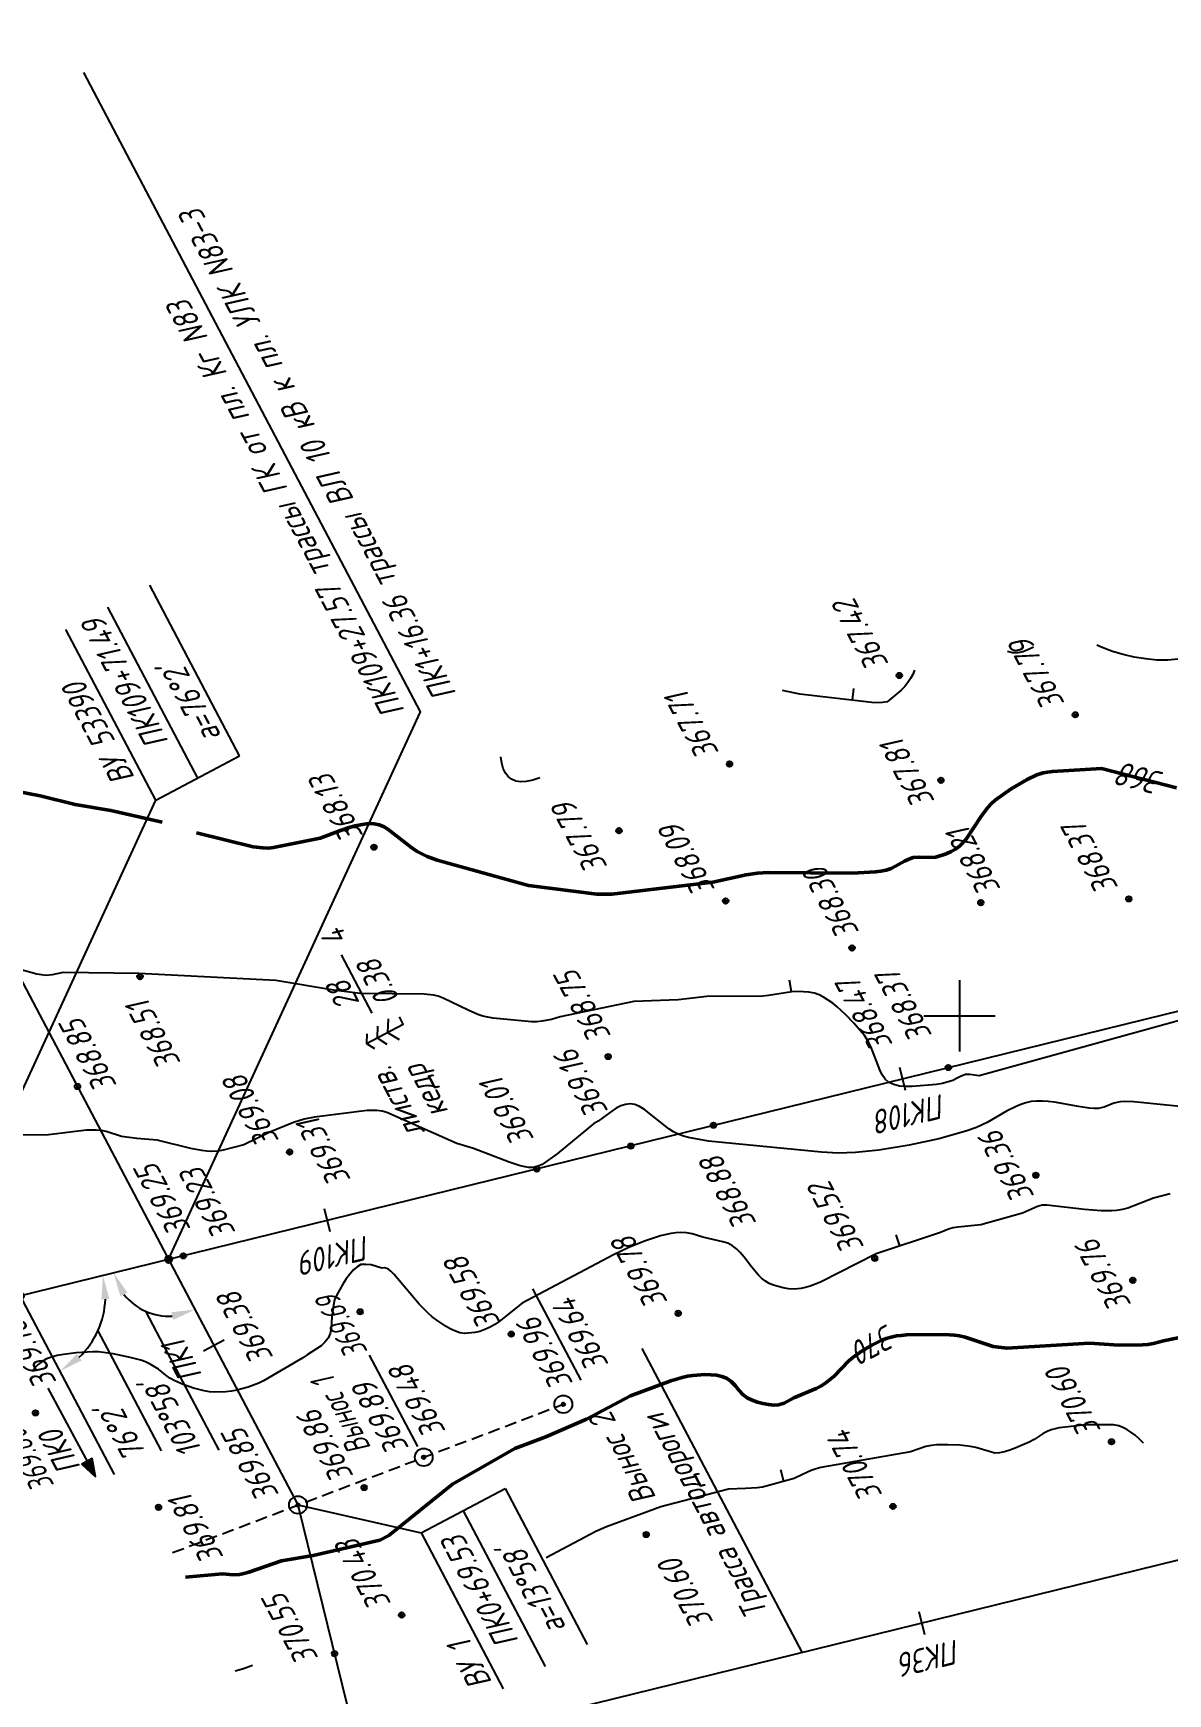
# Model space of a CAD drawing. Extents: x 1519150 to 1520806, y 2185741 to 2187019.
# Drawn here: x 1519843.7 to 1520035.2, y 2185885.6 to 2186165.9 of the extents above; entities that cross this region are included whole.
import ezdxf
from ezdxf.enums import TextEntityAlignment as Align

# ---------------------------------------------------------------- set-up
doc = ezdxf.new("R2010")
doc.units = 0
doc.linetypes.add('ИИHidden', pattern=[3, 2, -1])
for name, color, linetype, lineweight in [('ИИ_ГЕОПУНКТ_025', 7, 'Continuous', 25), ('ИИ_ГЕОСЕТКА_025', 3, 'Continuous', 25), ('ИИ_ОТМЕТКА_025', 7, 'Continuous', 25), ('ИИ_ПИКЕТАЖ_025', 7, 'Continuous', 25), ('ИИ_РАЗМЕР_025', 7, 'Continuous', 25), ('ИИ_РЕЛЬЕФ_025', 34, 'Continuous', 25), ('ИИ_РЕЛЬЕФ_050', 34, 'Continuous', 50), ('ИИ_ТЕКСТ_025', 7, 'Continuous', 25), ('ИИ_ТРАССА_АД_025', 1, 'Continuous', 25), ('ИИ_ТРАССА_ЛЭП_025', 7, 'Continuous', 25), ('ИИ_ТРАССА_ТРУБ_025', 7, 'Continuous', 25), ('ИИ_УГОДЬЯ_025', 7, 'Continuous', 25)]:
    doc.layers.add(name, color=color, linetype=linetype, lineweight=lineweight)
doc.styles.add('VNIPISIMPLEXCUR', font='simplex.shx', dxfattribs={"width": 0.8, "oblique": 15})
doc.dimstyles.new('ИИ-2000-м-dm$2', dxfattribs={"dimscale": 2, "dimtxt": 2.5, "dimasz": 2.5, "dimexe": 1.25, "dimexo": 0, "dimgap": 1, "dimtad": 2, "dimtoh": 1, "dimzin": 1, "dimdsep": 46, "dimtxsty": 'VNIPISIMPLEXCUR', "dimcen": 2.5, "dimaunit": 1, "dimazin": 0, "dimtfac": 1, "dimtmove": 1, "dimatfit": 2, "dimfxl": 1, "dimarcsym": 0})

# ---------------------------------------------------------------- blocks, each defined once
blk = doc.blocks.new('*U20')
at = {"color": 0, "linetype": 'ByBlock', "lineweight": -2}
for points in [[(0, 0), (29.51, -38.42)], [(29.51, -38.42), (29.51, -46.42)], [(29.51, -38.42), (45.8, -38.42)], [(29.51, -42.42), (45.8, -42.42)], [(29.51, -46.42), (45.8, -46.42)]]:
    blk.add_lwpolyline(points, dxfattribs=at)
blk = doc.blocks.new('ИИ053296')
at = {"color": 0, "linetype": 'Continuous', "lineweight": 25}
blk.add_lwpolyline([(0, 0), (1, 0)], dxfattribs=at)
blk = doc.blocks.new('ИИ05012')
at = {"color": 0, "linetype": 'Continuous', "lineweight": 25, "flags": 128}
for points in [[(0, 3), (0, -3)], [(-3, 0), (3, 0)]]:
    blk.add_lwpolyline(points, dxfattribs=at)
blk = doc.blocks.new('PICKET')
at = {"color": 0, "linetype": 'Continuous', "lineweight": 25}
for p, q in [((-0.23, 0), (0.23, 0)), ((0, 0.23), (0, -0.23))]:
    blk.add_line(p, q, dxfattribs=at)
blk.add_circle((0, 0), 0.23, dxfattribs=at)
at = {"color": 0, "linetype": 'Continuous', "style": 'VNIPISIMPLEXCUR', "oblique": 15, "width": 0.8}
blk.add_attdef('OTMETKA', (1.25, 0.3), '', height=2, dxfattribs=at)
at = {"color": 8, "linetype": 'Continuous', "style": 'VNIPISIMPLEXCUR', "oblique": 15, "width": 0.8, "flags": 1}
blk.add_attdef('NOMER', (1.25, -2.7), '', height=2, dxfattribs=at)
blk = doc.blocks.new('ИИ050052Р')
at = {"linetype": 'Continuous', "lineweight": 25}
h = blk.add_hatch(color=0, dxfattribs=at)
edge = h.paths.add_edge_path()
edge.add_arc((0, 0), 0.15, 0, 360)
at = {"color": 0, "linetype": 'Continuous', "lineweight": 25}
for radius in [0.75, 0.15]:
    blk.add_circle((0, 0), radius, dxfattribs=at)
at = {"color": 0, "linetype": 'Continuous', "style": 'VNIPISIMPLEXCUR', "oblique": 15, "width": 0.8}
for tag, p in [('CENTRE', (1.45, 0.7)), ('HEIGHT', (1.45, -2.7))]:
    blk.add_attdef(tag, p, '', height=2, dxfattribs=at)
for tag, p in [('NUMBER', (-2, -1)), ('STATIONING', (-2, -4.4)), ('ALPHA', (-2, -7.8))]:
    blk.add_attdef(tag, text='', height=2, dxfattribs=at).set_placement(p, align=Align.RIGHT)
at = {"color": 253, "linetype": 'Continuous', "style": 'VNIPISIMPLEXCUR', "oblique": 15, "width": 0.8, "flags": 1}
blk.add_attdef('NOTE', text='', height=1.6, dxfattribs=at).set_placement((-2, -10.8), align=Align.RIGHT)
blk = doc.blocks.new('ИИ15001')
at = {"color": 0, "linetype": 'Continuous', "lineweight": 25}
blk.add_lwpolyline([(0, 1), (0, -1)], dxfattribs=at)
at = {"color": 0, "linetype": 'Continuous', "lineweight": 25, "style": 'VNIPISIMPLEXCUR', "oblique": 15, "width": 0.8}
blk.add_attdef('STATIONING', text='', height=2, dxfattribs=at).set_placement((0, 2), align=Align.CENTER)
at = {"color": 7, "linetype": 'Continuous', "lineweight": 25, "style": 'VNIPISIMPLEXCUR', "oblique": 15, "width": 0.8}
blk.add_attdef('HEIGHT', text='', height=2, dxfattribs=at).set_placement((0, -2), align=Align.TOP_CENTER)
blk = doc.blocks.new('ИИ053672А')
at = {"color": 0, "linetype": 'Continuous'}
for points in [[(0.7, 3.1), (0, 3.5), (-0.7, 3.1)], [(0, 3.5), (0, 0), (0.7, 0)], [(1, 0.92), (0, 1.5), (-1, 0.92)], [(0.85, 2.01), (0, 2.5), (-0.85, 2.01)]]:
    blk.add_lwpolyline(points, dxfattribs=at)
at = {"color": 0, "linetype": 'Continuous', "style": 'VNIPISIMPLEXCUR', "oblique": 15, "width": 0.8}
blk.add_attdef('RACE1', text='', height=2, dxfattribs=at).set_placement((-2, 2.25), align=Align.RIGHT)
blk.add_attdef('HEIGHT', (2, 2.25), '', height=2, dxfattribs=at)
blk.add_attdef('DISTANCE', text='', height=2, dxfattribs=at).set_placement((8.5, 1.75), align=Align.MIDDLE_LEFT)
blk.add_attdef('RACE2', text='', height=2, dxfattribs=at).set_placement((-2, 1.25), align=Align.TOP_RIGHT)
blk.add_attdef('THICKNESS', text='', height=2, dxfattribs=at).set_placement((2, 1.25), align=Align.TOP_LEFT)
blk = doc.blocks.new('ИИ150022')
at = {"linetype": 'Continuous', "lineweight": 25}
h = blk.add_hatch(color=0, dxfattribs=at)
edge = h.paths.add_edge_path()
edge.add_arc((0, 0), 0.3, 0, 360)
at = {"color": 0, "linetype": 'Continuous', "lineweight": 25}
blk.add_circle((0, 0), 0.3, dxfattribs=at)
at = {"color": 0, "linetype": 'Continuous', "style": 'VNIPISIMPLEXCUR', "oblique": 15, "width": 0.8}
for tag, p in [('STATIONING1', (1, 4.7)), ('STATIONING2', (1, 1.3))]:
    blk.add_attdef(tag, p, '', height=2, dxfattribs=at)
at = {"color": 7, "linetype": 'Continuous', "style": 'VNIPISIMPLEXCUR', "oblique": 15, "width": 0.8}
blk.add_attdef('HEIGHT', text='', height=2, dxfattribs=at).set_placement((0, -1.3), align=Align.TOP_CENTER)
blk = doc.blocks.new('*D67')
at = {"layer": 'Defpoints', "color": 0, "transparency": 16777216}
for p in [(1519335.64, 2186966.7), (1520064.45, 2186007.56), (1519860.19, 2185951.72), (1519823.89, 2185948.39), (1519888.37, 2185917.44)]:
    blk.add_point(p, dxfattribs=at)
at = {"layer": 'ИИ_РАЗМЕР_025', "color": 0, "lineweight": -2, "transparency": 16777216}
for p, q in [((1519862.62, 2185950.15), (1519866.31, 2185943.15)), ((1519866.31, 2185943.15), (1519874.98, 2185926.68))]:
    blk.add_line(p, q, dxfattribs=at)
blk.add_arc((1519866.54, 2185958.88), 9.57, 217.9509, 273.647, dxfattribs=at)
at = {"layer": 'ИИ_РАЗМЕР_025', "color": 0, "transparency": 16777216}
for points in [[(1519858.39, 2185952.7), (1519859.59, 2185953.29), (1519857.25, 2185956.59)], [(1519866.97, 2185949.97), (1519867.33, 2185948.69), (1519871, 2185950.42)]]:
    blk.add_solid(points, dxfattribs=at)
at = {"layer": 'ИИ_РАЗМЕР_025', "color": 0, "transparency": 16777216, "insert": (1519867.23, 2185931.99), "char_height": 4, "attachment_point": 5, "rotation": 117.7798, "style": 'VNIPISIMPLEXCUR'}
blk.add_mtext("103°58'", dxfattribs=at)
blk = doc.blocks.new('*D68')
at = {"layer": 'Defpoints', "color": 0, "transparency": 16777216}
for p in [(1519313.52, 2186955.05), (1520064.45, 2186007.56), (1519823.89, 2185948.39), (1519855.58, 2185949.86), (1519857.4, 2185922.59)]:
    blk.add_point(p, dxfattribs=at)
at = {"layer": 'ИИ_РАЗМЕР_025', "color": 0, "lineweight": -2, "transparency": 16777216}
for p, q in [((1519854.61, 2185946.85), (1519859.09, 2185938.33)), ((1519859.09, 2185938.33), (1519865.28, 2185926.58))]:
    blk.add_line(p, q, dxfattribs=at)
blk.add_arc((1519841.52, 2185952.73), 14.35, 313.808, 357.7899, dxfattribs=at)
at = {"layer": 'ИИ_РАЗМЕР_025', "color": 0, "transparency": 16777216}
for points in [[(1519855.19, 2185952.11), (1519856.52, 2185952.24), (1519855.45, 2185956.15)], [(1519851.84, 2185941.83), (1519851.06, 2185942.92), (1519848.21, 2185940.04)]]:
    blk.add_solid(points, dxfattribs=at)
at = {"layer": 'ИИ_РАЗМЕР_025', "color": 0, "transparency": 16777216, "insert": (1519858.77, 2185929.53), "char_height": 4, "attachment_point": 5, "rotation": 117.7798, "style": 'VNIPISIMPLEXCUR'}
blk.add_mtext("76°2'", dxfattribs=at)
blk = doc.blocks.new('*U60')
at = {"color": 0, "linetype": 'ByBlock', "lineweight": -2}
for points in [[(0, 0), (-6.92, -8.1)], [(-6.92, -8.1), (-21.8, -8.1)], [(-6.92, -8.1), (-6.92, -16.1)], [(-6.92, -12.1), (-21.8, -12.1)], [(-6.92, -16.1), (-21.8, -16.1)]]:
    blk.add_lwpolyline(points, dxfattribs=at)
blk = doc.blocks.new('ИИ15008')
at = {"linetype": 'Continuous', "lineweight": 25}
blk.add_hatch(color=0, dxfattribs=at).paths.add_polyline_path([(0, 0), (1.5, -0.5), (1.5, 0.5)])
at = {"color": 0, "linetype": 'Continuous', "lineweight": 25}
blk.add_lwpolyline([(0, 0), (1.5, -0.5), (1.5, 0.5)], close=True, dxfattribs=at)
blk.add_lwpolyline([(8.5, 0), (0, 0)], dxfattribs=at)

msp = doc.modelspace()

# ---------------------------------------------------------------- linework, layer by layer
at = {"layer": 'ИИ_ГЕОПУНКТ_025'}
for points in [[(1519936.15, 2185938.523), (1519928.026, 2185953.946)], [(1519908.576, 2185927.328), (1519900.452, 2185942.751)]]:
    msp.add_lwpolyline(points, dxfattribs=at)
at = {"layer": 'ИИ_ПИКЕТАЖ_025', "color": 7, "elevation": 369.25}
msp.add_lwpolyline([(1519866.538, 2185958.88), (1519909.044, 2186051.313), (1519852.197, 2186159.224)], dxfattribs=at)
at = {"layer": 'ИИ_РЕЛЬЕФ_025'}
for points, elevation in [([(1520012.51, 2186062.264), (1520011.56, 2186061.762), (1520010.668, 2186061.426), (1520009.834, 2186061.259), (1520008.923, 2186061.276), (1520008.093, 2186061.528)], 367.5), ([(1520044.745, 2186060.973), (1520035.139, 2186060.063), (1520033.313, 2186060.071), (1520031.439, 2186060.243), (1520029.503, 2186060.554), (1520027.627, 2186060.983), (1520025.811, 2186061.533), (1520024.056, 2186062.201), (1520023.201, 2186062.581)], 367.5), ([(1519992.436, 2186058.357), (1519992.115, 2186057.63), (1519991.732, 2186056.928), (1519991.286, 2186056.252), (1519990.778, 2186055.602), (1519990.117, 2186054.918), (1519987.77, 2186053.03), (1519987.01, 2186052.875), (1519986.147, 2186052.843), (1519985.205, 2186052.905), (1519973.07, 2186054.306), (1519970.127, 2186054.921)], 367.5), ([(1519929.168, 2186040.168), (1519927.973, 2186039.773), (1519926.898, 2186039.554), (1519925.942, 2186039.511), (1519925.104, 2186039.643), (1519924.385, 2186039.952), (1519923.823, 2186040.397), (1519923.363, 2186040.994), (1519923.007, 2186041.745), (1519922.754, 2186042.647), (1519922.604, 2186043.702)], 367.5), ([(1520042.439, 2186000.697), (1520003.329, 2185989.853), (1520001.756, 2185990.099), (1520000.994, 2185990.086), (1520000.303, 2185989.84), (1519999.637, 2185989.459), (1519998.887, 2185989.113), (1519997.118, 2185988.612), (1519996.117, 2185988.42), (1519992.043, 2185988.06), (1519990.957, 2185988.053), (1519989.904, 2185988.144), (1519988.941, 2185988.396), (1519988.08, 2185988.778), (1519987.467, 2185989.32), (1519986.961, 2185990.033), (1519986.535, 2185990.879), (1519985.021, 2185994.851), (1519984.542, 2185995.802), (1519983.964, 2185996.661), (1519982.176, 2185998.771), (1519980.813, 2186000.194), (1519979.357, 2186001.526), (1519978.604, 2186002.128), (1519977.841, 2186002.674), (1519977.072, 2186003.15), (1519976.302, 2186003.547), (1519975.535, 2186003.852), (1519974.6, 2186003.994), (1519973.657, 2186004.085), (1519972.704, 2186004.127), (1519971.733, 2186004.063), (1519967.776, 2186003.417), (1519966.799, 2186003.322), (1519957.338, 2186003.283), (1519952.553, 2186002.694), (1519945.07, 2186002.415), (1519932.625, 2185999.847), (1519931.158, 2185999.365), (1519929.514, 2185999.083), (1519928.676, 2185999.001), (1519927.765, 2185999.02), (1519921.311, 2185999.62), (1519920.428, 2185999.765), (1519919.578, 2185999.964), (1519918.713, 2186000.245), (1519917.079, 2186000.964), (1519912.889, 2186002.992), (1519911.999, 2186003.323), (1519911.213, 2186003.485), (1519909.656, 2186003.655), (1519898.839, 2186003.798), (1519894.353, 2186004.366), (1519884.651, 2186005.953), (1519861.488, 2186007.164), (1519848.754, 2186007.345), (1519846.889, 2186006.904), (1519845.813, 2186006.83), (1519845.091, 2186006.901), (1519844.294, 2186007.05), (1519841.625, 2186007.778)], 368.5), ([(1520040.56, 2185984.393), (1520029.416, 2185985.503), (1520027.806, 2185985.522), (1520027.117, 2185985.481), (1520026.045, 2185985.264), (1520024.43, 2185984.598), (1520023.401, 2185984.39), (1520022.68, 2185984.375), (1520021.876, 2185984.435), (1520020.067, 2185984.714), (1520016.018, 2185985.444), (1520014.991, 2185985.565), (1520013.985, 2185985.629), (1520013.012, 2185985.62), (1520012.085, 2185985.519), (1520011.21, 2185985.325), (1520010.368, 2185985.052), (1520009.55, 2185984.713), (1520007.953, 2185983.888), (1520004.675, 2185982.009), (1520002.856, 2185981.158), (1520001.053, 2185980.54), (1519996.509, 2185979.27), (1519991.494, 2185978.151), (1519986.375, 2185977.307), (1519982.453, 2185976.916), (1519979.553, 2185976.847), (1519976.693, 2185976.971), (1519957.643, 2185978.87), (1519954.277, 2185979.469), (1519953.409, 2185979.699), (1519952.51, 2185980.024), (1519951.755, 2185980.415), (1519950.97, 2185980.945), (1519946.843, 2185984.21), (1519946.024, 2185984.695), (1519945.225, 2185985.026), (1519944.45, 2185985.163), (1519943.647, 2185985.043), (1519942.854, 2185984.823), (1519942.078, 2185984.42), (1519941.311, 2185983.918), (1519939.028, 2185982.243), (1519938.259, 2185981.769), (1519932.113, 2185976.705), (1519929.559, 2185974.927), (1519928.743, 2185974.562), (1519928.004, 2185974.415), (1519927.29, 2185974.428), (1519926.398, 2185974.571), (1519925.699, 2185974.738), (1519923.993, 2185975.297), (1519917.997, 2185977.62), (1519915.146, 2185978.465), (1519903.378, 2185983.681), (1519902.561, 2185983.936), (1519901.68, 2185984.049), (1519900.053, 2185984.029), (1519891.144, 2185982.922), (1519889.418, 2185982.557), (1519887.606, 2185981.993), (1519883.588, 2185980.342), (1519879.229, 2185978.259), (1519875.739, 2185977.327), (1519874.815, 2185977.173), (1519873.829, 2185977.114), (1519873.006, 2185977.149), (1519872.14, 2185977.251), (1519870.309, 2185977.604), (1519864.577, 2185979.035), (1519861.187, 2185979.299), (1519858.578, 2185979.654), (1519856.003, 2185980.477), (1519855.188, 2185980.656), (1519854.334, 2185980.727), (1519852.697, 2185980.708), (1519845.813, 2185979.837), (1519838.615, 2185979.935)], 369), ([(1520035.571, 2185969.967), (1520032.729, 2185969.256), (1520028.417, 2185967.568), (1520027.493, 2185967.315), (1520026.512, 2185967.14), (1520025.686, 2185967.067), (1520023.923, 2185967.074), (1520021.092, 2185967.339), (1520014.737, 2185968.07), (1520013.927, 2185968.034), (1520013.14, 2185967.818), (1520010.658, 2185966.706), (1520003.598, 2185964.713), (1519999.723, 2185964.342), (1519998.913, 2185964.196), (1519998.146, 2185963.969), (1519996.824, 2185963.444), (1519985.947, 2185959.831), (1519976.547, 2185955.071), (1519974.805, 2185954.369), (1519974, 2185954.123), (1519973.249, 2185953.963), (1519972.171, 2185953.876), (1519971.163, 2185953.932), (1519970.23, 2185954.092), (1519969.378, 2185954.314), (1519968.615, 2185954.559), (1519967.881, 2185954.851), (1519967.266, 2185955.213), (1519966.581, 2185955.744), (1519966.061, 2185956.248), (1519964.906, 2185957.666), (1519963.648, 2185959.288), (1519962.999, 2185960.047), (1519962.346, 2185960.703), (1519961.698, 2185961.207), (1519960.893, 2185961.617), (1519960.071, 2185961.883), (1519956.661, 2185962.672), (1519954.862, 2185963.214), (1519953.919, 2185963.4), (1519952.909, 2185963.455), (1519952.124, 2185963.396), (1519951.295, 2185963.27), (1519949.542, 2185962.85), (1519946.823, 2185961.951), (1519944.19, 2185960.921), (1519941.605, 2185959.652), (1519926.216, 2185951.48), (1519922.335, 2185948.4), (1519921.563, 2185947.886), (1519920.794, 2185947.467), (1519919.925, 2185947.071), (1519919.065, 2185946.732), (1519918.199, 2185946.545), (1519916.451, 2185946.372), (1519915.696, 2185946.519), (1519914.93, 2185946.777), (1519914.156, 2185947.13), (1519913.375, 2185947.564), (1519911.803, 2185948.616), (1519911.017, 2185949.205), (1519910.327, 2185949.795), (1519908.83, 2185951.343), (1519904.55, 2185956.394), (1519904.033, 2185956.923), (1519903.615, 2185957.267), (1519903, 2185957.464), (1519902.535, 2185957.423), (1519900.717, 2185957.953), (1519899.825, 2185958.042), (1519898.944, 2185958.015), (1519898.334, 2185957.658), (1519897.712, 2185957.11), (1519897.091, 2185956.41), (1519896.488, 2185955.6), (1519895.916, 2185954.721), (1519894.93, 2185952.917), (1519894.545, 2185952.074), (1519894.334, 2185951.147), (1519894.101, 2185949.189), (1519893.956, 2185947.249), (1519893.783, 2185946.366), (1519893.453, 2185945.587), (1519892.885, 2185944.921), (1519892.257, 2185944.301), (1519891.507, 2185943.776), (1519889.92, 2185942.796), (1519889.17, 2185942.271), (1519882.546, 2185938.375), (1519881.732, 2185937.997), (1519879.966, 2185937.352), (1519878.073, 2185936.837), (1519877.135, 2185936.657), (1519876.199, 2185936.536), (1519874.32, 2185936.487), (1519873.452, 2185936.566), (1519872.55, 2185936.715), (1519870.727, 2185937.173), (1519869.009, 2185937.763), (1519867.554, 2185938.386), (1519866.756, 2185938.839), (1519866.087, 2185939.332), (1519864.827, 2185940.343), (1519863.439, 2185941.217), (1519862.608, 2185941.621), (1519861.851, 2185941.882), (1519860.043, 2185942.334), (1519857.149, 2185942.97), (1519854.711, 2185943.285), (1519853.76, 2185943.303), (1519850.927, 2185943.131), (1519848.781, 2185942.855), (1519847.743, 2185942.651), (1519846.778, 2185942.396), (1519845.926, 2185942.082), (1519845.167, 2185941.656), (1519844.542, 2185941.145), (1519843.386, 2185939.983)], 369.5), ([(1520031.065, 2185927.875), (1520030.336, 2185928.579), (1520029.622, 2185929.196), (1520028.923, 2185929.727), (1520028.239, 2185930.171), (1520027.57, 2185930.53), (1520026.916, 2185930.801), (1520025.992, 2185930.982), (1520021.367, 2185930.947), (1520016.8, 2185930.459), (1520015.487, 2185930.119), (1520014.797, 2185929.87), (1520014.103, 2185929.493), (1520012.621, 2185928.516), (1520011.767, 2185928.057), (1520009.382, 2185927.023), (1520008.502, 2185926.701), (1520007.625, 2185926.434), (1520006.776, 2185926.248), (1520005.983, 2185926.169), (1520002.771, 2185927.147), (1520001.883, 2185927.324), (1520000.062, 2185927.525), (1519998.06, 2185927.615), (1519996.145, 2185927.567), (1519995.302, 2185927.483), (1519994.326, 2185927.285), (1519991.74, 2185926.403), (1519976.577, 2185923.775), (1519975.792, 2185923.557), (1519974.959, 2185923.259), (1519973.507, 2185922.586), (1519972.102, 2185921.895), (1519966.775, 2185920.43), (1519965.834, 2185920.309), (1519963.916, 2185920.199), (1519961.016, 2185920.118), (1519949.627, 2185917.142), (1519940.41, 2185913.771), (1519938.653, 2185912.977), (1519930.239, 2185908.499)], 370.5), ([(1519880.703, 2185890.316), (1519879.195, 2185889.785), (1519877.75, 2185889.389)], 370.5)]:
    msp.add_lwpolyline(points, dxfattribs=dict(at, elevation=elevation))
at = {"layer": 'ИИ_РЕЛЬЕФ_050'}
for points, elevation in [([(1520036.633, 2186038.482), (1520023.954, 2186041.731), (1520015.699, 2186041.249), (1520014.869, 2186041.139), (1520014.149, 2186041.004), (1520013.081, 2186040.666), (1520011.418, 2186039.876), (1520008.749, 2186038.32), (1520006.007, 2186036.396), (1520005.333, 2186035.775), (1520004.793, 2186035.173), (1520003.73, 2186033.761), (1520001.108, 2186029.823), (1519999.992, 2186028.67), (1519999.336, 2186028.15), (1519998.605, 2186027.733), (1519997.78, 2186027.355), (1519996.017, 2186026.807), (1519995.093, 2186026.728), (1519993.173, 2186026.816), (1519992.199, 2186026.709), (1519991.46, 2186026.465), (1519990.723, 2186026.111), (1519989.226, 2186025.279), (1519988.45, 2186024.903), (1519987.645, 2186024.62), (1519986.743, 2186024.433), (1519985.804, 2186024.319), (1519981.928, 2186024.113), (1519967.691, 2186024.205), (1519965.89, 2186024.1), (1519963.982, 2186023.824), (1519958.38, 2186022.568), (1519941.327, 2186020.523), (1519938.779, 2186020.568), (1519927.293, 2186022.012), (1519911.873, 2186026.285), (1519910.194, 2186026.914), (1519909.399, 2186027.271), (1519908.486, 2186027.773), (1519907.602, 2186028.366), (1519903.552, 2186031.529), (1519902.804, 2186031.964), (1519902.072, 2186032.255), (1519901.21, 2186032.426), (1519900.402, 2186032.452), (1519899.613, 2186032.372), (1519897.963, 2186032.054), (1519897.173, 2186031.867), (1519895.513, 2186031.319), (1519892.098, 2186030.017), (1519884.207, 2186028.415), (1519883.39, 2186028.33), (1519882.458, 2186028.347), (1519880.825, 2186028.556), (1519871.218, 2186030.898)], 368), ([(1519865.433, 2186032.678), (1519856.808, 2186034.666), (1519850.753, 2186035.677), (1519844.844, 2186037.162), (1519837.535, 2186038.578)], 368), ([(1520041.808, 2185946.691), (1520034.447, 2185945.143), (1520032.728, 2185944.698), (1520031.808, 2185944.54), (1520030.882, 2185944.46), (1520026.895, 2185944.439), (1520021.962, 2185944.73), (1520007.992, 2185943.881), (1520005.659, 2185944.166), (1520000.944, 2185945.786), (1520000.014, 2185945.997), (1519999.167, 2185946.118), (1519997.491, 2185946.206), (1519991.079, 2185946.133), (1519990.18, 2185946.072), (1519989.374, 2185945.971), (1519988.448, 2185945.789), (1519987.644, 2185945.555), (1519986.771, 2185945.205), (1519985.23, 2185944.435), (1519983.55, 2185943.436), (1519982.015, 2185942.356), (1519981.316, 2185941.757), (1519980.073, 2185940.475), (1519978.863, 2185939.175), (1519977.428, 2185938.051), (1519976.596, 2185937.507), (1519975.797, 2185937.096), (1519972.028, 2185935.54), (1519970.389, 2185934.597), (1519969.449, 2185934.322), (1519968.669, 2185934.301), (1519967.782, 2185934.384), (1519966.839, 2185934.558), (1519965.891, 2185934.811), (1519964.988, 2185935.131), (1519964.18, 2185935.506), (1519963.436, 2185936.11), (1519962.761, 2185936.824), (1519962.139, 2185937.613), (1519961.457, 2185938.298), (1519960.694, 2185938.854), (1519959.869, 2185939.147), (1519958.971, 2185939.333), (1519958.018, 2185939.427), (1519957.028, 2185939.445), (1519955.009, 2185939.314), (1519954.113, 2185939.178), (1519953.194, 2185938.965), (1519951.305, 2185938.381), (1519944.464, 2185935.872), (1519937.066, 2185931.951), (1519930.196, 2185928.917), (1519924.978, 2185926.993), (1519914.448, 2185920.976), (1519903.678, 2185912.263), (1519902.176, 2185911.502), (1519890.921, 2185908.918), (1519885.561, 2185907.999), (1519880.053, 2185906.093), (1519879.24, 2185905.874), (1519878.506, 2185905.729), (1519877.446, 2185905.665), (1519875.609, 2185905.802), (1519869.396, 2185905.252)], 370)]:
    msp.add_lwpolyline(points, dxfattribs=dict(at, elevation=elevation))
at = {"layer": 'ИИ_ТЕКСТ_025'}
msp.add_lwpolyline([(1519946.4, 2185943.83), (1519973.44, 2185892.5)], dxfattribs=at)
at = {"layer": 'ИИ_ТРАССА_АД_025'}
for points in [[(1519857.396, 2185922.593), (1519313.519, 2186955.051)], [(1520788.745, 2186093.003), (1520593.92, 2186045.07), (1520308.07, 2185974.79), (1520074.18, 2185917.27), (1519887.27, 2185871.313)]]:
    msp.add_lwpolyline(points, dxfattribs=at)
at = {"layer": 'ИИ_ТРАССА_АД_025', "color": 1, "linetype": 'ИИHidden', "flags": 128}
msp.add_lwpolyline([(1519867.212, 2185909.4), (1519933.135, 2185934.437)], dxfattribs=at)
at = {"layer": 'ИИ_ТРАССА_ЛЭП_025'}
msp.add_lwpolyline([(1519335.639, 2186966.703), (1519888.366, 2185917.443), (1519904.961, 2185849.926)], dxfattribs=at)
at = {"layer": 'ИИ_ТРАССА_ТРУБ_025', "color": 4}
msp.add_lwpolyline([(1520767.29, 2186180.317), (1520640.49, 2186149.16), (1520353.58, 2186078.63), (1520064.45, 2186007.56), (1519823.89, 2185948.39), (1519297.92, 2186946.834)], dxfattribs=at)
at = {"layer": 'ИИ_УГОДЬЯ_025'}
msp.add_lwpolyline([(1519900.908, 2186000.462), (1519895.719, 2186010.311)], dxfattribs=at)

# ---------------------------------------------------------------- block references
at = {"layer": 'ИИ_ГЕОПУНКТ_025', "xscale": 1.999999999999999, "yscale": 1.999999999999999, "zscale": 1.999999999999999, "rotation": 117.7797222222222}
for name, p in [('*U20', (1519823.89, 2185948.39)), ('*U60', (1519888.366, 2185917.443, 0.73))]:
    msp.add_blockref(name, p, dxfattribs=at)
at = {"layer": 'ИИ_ГЕОПУНКТ_025'}
ref = msp.add_blockref('ИИ050052Р', (1519823.89, 2185948.39, 369.12), dxfattribs=dict(at, xscale=2, yscale=2, zscale=2, rotation=117.7797222222222))
ref.add_attrib('NUMBER', 'ВУ 53390', dxfattribs={"layer": '0', "color": 0, "linetype": 'Continuous', "height": 4, "rotation": 117.77972, "style": 'VNIPISIMPLEXCUR', "oblique": 15, "width": 0.8}).set_placement((1519852.127, 2186056.826), align=Align.RIGHT)
ref.add_attrib('CENTRE', '369.48', (1519816.488, 2185941.414), dxfattribs={"layer": '0', "color": 0, "linetype": 'Continuous', "height": 4, "rotation": 117.77972, "style": 'VNIPISIMPLEXCUR', "oblique": 15, "width": 0.8})
ref.add_attrib('HEIGHT', '369.12', (1519822.334, 2185944.24), dxfattribs={"layer": '0', "color": 0, "linetype": 'Continuous', "height": 4, "rotation": 117.77972, "style": 'VNIPISIMPLEXCUR', "oblique": 15, "width": 0.8})
ref.add_attrib('STATIONING', 'ПК109+71.49', dxfattribs={"layer": '0', "color": 0, "linetype": 'Continuous', "height": 4, "rotation": 117.77972, "style": 'VNIPISIMPLEXCUR', "oblique": 15, "width": 0.8}).set_placement((1519855.369, 2186067.64), align=Align.RIGHT)
ref.add_attrib('ALPHA', "a=76°2'", dxfattribs={"layer": '0', "color": 0, "linetype": 'Continuous', "height": 4, "rotation": 117.77972, "style": 'VNIPISIMPLEXCUR', "oblique": 15, "width": 0.8}).set_placement((1519868.772, 2186060.077), align=Align.RIGHT)
ref = msp.add_blockref('ИИ050052Р', (1519933.14, 2185934.44, 369.64), dxfattribs=dict(at, xscale=2, yscale=2, zscale=2, rotation=117.7791666666666))
ref.add_attrib('NUMBER', 'Вынос 2', dxfattribs={"layer": '0', "color": 0, "linetype": 'Continuous', "height": 4, "rotation": 117.77917, "style": 'VNIPISIMPLEXCUR', "oblique": 15, "width": 0.8}).set_placement((1519941.107, 2185933.455), align=Align.RIGHT)
ref.add_attrib('CENTRE', '369.96', (1519934.883, 2185937.975), dxfattribs={"layer": '0', "color": 0, "linetype": 'Continuous', "height": 4, "rotation": 117.77917, "style": 'VNIPISIMPLEXCUR', "oblique": 15, "width": 0.8})
ref.add_attrib('HEIGHT', '369.64', (1519940.899, 2185941.145), dxfattribs={"layer": '0', "color": 0, "linetype": 'Continuous', "height": 4, "rotation": 117.77917, "style": 'VNIPISIMPLEXCUR', "oblique": 15, "width": 0.8})
ref = msp.add_blockref('ИИ050052Р', (1519909.59, 2185925.5, 369.48), dxfattribs=dict(at, xscale=2, yscale=2, zscale=2, rotation=117.7791666666666))
ref.add_attrib('NUMBER', 'Вынос 1', dxfattribs={"layer": '0', "color": 0, "linetype": 'Continuous', "height": 4, "rotation": 117.77917, "style": 'VNIPISIMPLEXCUR', "oblique": 15, "width": 0.7}).set_placement((1519894.199, 2185939.576, 369.48), align=Align.RIGHT)
ref.add_attrib('CENTRE', '369.89', (1519907.199, 2185927.035, 369.48), dxfattribs={"layer": '0', "color": 0, "linetype": 'Continuous', "height": 4, "rotation": 117.77917, "style": 'VNIPISIMPLEXCUR', "oblique": 15, "width": 0.8})
ref.add_attrib('HEIGHT', '369.48', (1519913.379, 2185929.894, 369.48), dxfattribs={"layer": '0', "color": 0, "linetype": 'Continuous', "height": 4, "rotation": 117.77917, "style": 'VNIPISIMPLEXCUR', "oblique": 15, "width": 0.8})
ref = msp.add_blockref('ИИ050052Р', (1519888.366, 2185917.443, 369.85), dxfattribs=dict(at, xscale=2, yscale=2, zscale=2, rotation=117.7791666666666))
ref.add_attrib('NUMBER', 'ВУ 1', dxfattribs={"layer": '0', "color": 0, "height": 4, "rotation": 117.77917, "style": 'VNIPISIMPLEXCUR', "oblique": 15, "width": 0.8}).set_placement((1519917.19, 2185895.104), align=Align.RIGHT)
ref.add_attrib('HEIGHT', '369.85', (1519885.245, 2185919.174, 369.85), dxfattribs={"layer": '0', "color": 0, "height": 4, "rotation": 117.77917, "style": 'VNIPISIMPLEXCUR', "oblique": 15, "width": 0.8})
ref.add_attrib('STATIONING', 'ПК0+69.53', dxfattribs={"layer": '0', "color": 0, "height": 4, "rotation": 117.77917, "style": 'VNIPISIMPLEXCUR', "oblique": 15, "width": 0.8}).set_placement((1519916.089, 2185912.781), align=Align.RIGHT)
ref.add_attrib('ALPHA', "a=13°58'", dxfattribs={"layer": '0', "color": 0, "height": 4, "rotation": 117.77917, "style": 'VNIPISIMPLEXCUR', "oblique": 15, "width": 0.8}).set_placement((1519926.07, 2185911.272), align=Align.RIGHT)
at = {"layer": 'ИИ_ГЕОСЕТКА_025', "xscale": 2, "yscale": 2, "zscale": 2}
msp.add_blockref('ИИ05012', (1520000, 2186000), dxfattribs=at)
at = {"layer": 'ИИ_ОТМЕТКА_025', "xscale": 2, "yscale": 2, "zscale": 2, "rotation": 117.7797222222222}
for p, values in [((1519989.842, 2186057.454, 367.42), {'OTMETKA': '367.42'}), ((1520019.54, 2186050.82, 367.79), {'OTMETKA': '367.79'}), ((1519961.2, 2186042.51, 367.71), {'OTMETKA': '367.71'}), ((1519901.193, 2186028.467, 368.13), {'OTMETKA': '368.13'}), ((1519960.54, 2186019.4, 368.09), {'OTMETKA': '368.09'}), ((1520028.575, 2186019.748, 368.37), {'OTMETKA': '368.37'}), ((1519886.95, 2185977.02, 369.08), {'OTMETKA': '369.08'}), ((1519985.7, 2185959.05, 369.52), {'OTMETKA': '369.52'}), ((1519952.54, 2185949.78, 369.78), {'OTMETKA': '369.78'}), ((1519924.36, 2185946.28, 369.58), {'OTMETKA': '369.58'}), ((1520025.657, 2185928.106, 370.6), {'OTMETKA': '370.60'}), ((1519899.53, 2185920.38, 369.86), {'OTMETKA': '369.86'}), ((1519988.78, 2185917.2, 370.74), {'OTMETKA': '370.74'}), ((1519905.87, 2185898.86, 370.43), {'OTMETKA': '370.43'})]:
    msp.add_blockref('PICKET', p, dxfattribs=at).add_auto_attribs(values)
at = {"layer": 'ИИ_ОТМЕТКА_025'}
ref = msp.add_blockref('PICKET', (1519996.87, 2186039.76, 367.81), dxfattribs=dict(at, xscale=2, yscale=2, zscale=2, rotation=117.7797222222222))
ref.add_attrib('OTMETKA', '367.81', (1519995.915, 2186036.235, 367.81), dxfattribs={"layer": '0', "color": 0, "linetype": 'Continuous', "height": 4, "rotation": 117.77972, "style": 'VNIPISIMPLEXCUR', "oblique": 15, "width": 0.8})
ref = msp.add_blockref('PICKET', (1519942.55, 2186031.26, 367.79), dxfattribs=dict(at, xscale=2, yscale=2, zscale=2, rotation=117.7797222222222))
ref.add_attrib('OTMETKA', '367.79', (1519940.688, 2186025.195, 367.79), dxfattribs={"layer": '0', "color": 0, "linetype": 'Continuous', "height": 4, "rotation": 117.77972, "style": 'VNIPISIMPLEXCUR', "oblique": 15, "width": 0.8})
ref = msp.add_blockref('PICKET', (1520003.6, 2186019.11, 368.21), dxfattribs=dict(at, xscale=2, yscale=2, zscale=2, rotation=117.7797222222222))
ref.add_attrib('OTMETKA', '368.21', (1520007.041, 2186021.414, 368.21), dxfattribs={"layer": '0', "color": 0, "linetype": 'Continuous', "height": 4, "rotation": 117.77972, "style": 'VNIPISIMPLEXCUR', "oblique": 15, "width": 0.8})
ref = msp.add_blockref('PICKET', (1519981.87, 2186011.46, 368.3), dxfattribs=dict(at, xscale=2, yscale=2, zscale=2, rotation=117.7797222222222))
ref.add_attrib('OTMETKA', '368.30', (1519983.167, 2186014.136, 368.3), dxfattribs={"layer": '0', "color": 0, "linetype": 'Continuous', "height": 4, "rotation": 117.77972, "style": 'VNIPISIMPLEXCUR', "oblique": 15, "width": 0.8})
ref = msp.add_blockref('PICKET', (1519861.71, 2186006.62, 368.51), dxfattribs=dict(at, xscale=2, yscale=2, zscale=2, rotation=117.7797222222222))
ref.add_attrib('OTMETKA', '368.51', (1519868.686, 2185992.091, 368.51), dxfattribs={"layer": '0', "color": 0, "linetype": 'Continuous', "height": 4, "rotation": 117.77972, "style": 'VNIPISIMPLEXCUR', "oblique": 15, "width": 0.8})
ref = msp.add_blockref('PICKET', (1519940.71, 2185993.14, 368.75), dxfattribs=dict(at, xscale=2, yscale=2, zscale=2, rotation=117.7797222222222))
ref.add_attrib('OTMETKA', '368.75', (1519941.304, 2185996.604, 368.75), dxfattribs={"layer": '0', "color": 0, "linetype": 'Continuous', "height": 4, "rotation": 117.77972, "style": 'VNIPISIMPLEXCUR', "oblique": 15, "width": 0.8})
ref = msp.add_blockref('PICKET', (1519998.11, 2185991.274, 368.37), dxfattribs=dict(at, xscale=2, yscale=2, zscale=2, rotation=117.7797222222222))
ref.add_attrib('OTMETKA', '368.37', (1519995.469, 2185996.702, 368.37), dxfattribs={"layer": '0', "color": 0, "linetype": 'Continuous', "height": 4, "rotation": 117.77972, "style": 'VNIPISIMPLEXCUR', "oblique": 15, "width": 0.8})
ref = msp.add_blockref('PICKET', (1519851.157, 2185988.077, 368.85), dxfattribs=dict(at, xscale=2, yscale=2, zscale=2, rotation=117.7792673703056))
ref.add_attrib('OTMETKA', '368.85', (1519857.887, 2185988.267, 368.85), dxfattribs={"layer": '0', "color": 0, "linetype": 'Continuous', "height": 4, "rotation": 117.77927, "style": 'VNIPISIMPLEXCUR', "oblique": 15, "width": 0.8})
ref = msp.add_blockref('PICKET', (1519944.55, 2185978.01, 369.16), dxfattribs=dict(at, xscale=2, yscale=2, zscale=2, rotation=117.7797222222222))
ref.add_attrib('OTMETKA', '369.16', (1519940.81, 2185983.906, 369.16), dxfattribs={"layer": '0', "color": 0, "linetype": 'Continuous', "height": 4, "rotation": 117.77972, "style": 'VNIPISIMPLEXCUR', "oblique": 15, "width": 0.8})
ref = msp.add_blockref('PICKET', (1519928.668, 2185974.162, 369.01), dxfattribs=dict(at, xscale=2, yscale=2, zscale=2, rotation=117.7797222222222))
ref.add_attrib('OTMETKA', '369.01', (1519928.301, 2185979.213, 369.01), dxfattribs={"layer": '0', "color": 0, "linetype": 'Continuous', "height": 4, "rotation": 117.77972, "style": 'VNIPISIMPLEXCUR', "oblique": 15, "width": 0.8})
ref = msp.add_blockref('PICKET', (1519958.48, 2185981.534, 368.88), dxfattribs=dict(at, xscale=2, yscale=2, zscale=2, rotation=117.7797222222222))
ref.add_attrib('OTMETKA', '368.88', (1519965.831, 2185965.042, 368.88), dxfattribs={"layer": '0', "color": 0, "linetype": 'Continuous', "height": 4, "rotation": 117.77972, "style": 'VNIPISIMPLEXCUR', "oblique": 15, "width": 0.8})
ref = msp.add_blockref('PICKET', (1520012.9, 2185973.1, 369.36), dxfattribs=dict(at, xscale=2, yscale=2, zscale=2, rotation=117.7797222222222))
ref.add_attrib('OTMETKA', '369.36', (1520012.731, 2185969.559, 369.357), dxfattribs={"layer": '0', "color": 0, "linetype": 'Continuous', "height": 4, "rotation": 117.77972, "style": 'VNIPISIMPLEXCUR', "oblique": 15, "width": 0.8})
ref = msp.add_blockref('PICKET', (1519869.02, 2185959.491, 369.23), dxfattribs=dict(at, xscale=2, yscale=2, zscale=2, rotation=117.7797222222222))
ref.add_attrib('OTMETKA', '369.23', (1519877.948, 2185963.46, 369.23), dxfattribs={"layer": '0', "color": 0, "linetype": 'Continuous', "height": 4, "rotation": 117.77972, "style": 'VNIPISIMPLEXCUR', "oblique": 15, "width": 0.8})
ref = msp.add_blockref('PICKET', (1520029.24, 2185955.36, 369.76), dxfattribs=dict(at, xscale=2, yscale=2, zscale=2, rotation=117.7797222222222))
ref.add_attrib('OTMETKA', '369.76', (1520029.087, 2185951.244, 369.763), dxfattribs={"layer": '0', "color": 0, "linetype": 'Continuous', "height": 4, "rotation": 117.77972, "style": 'VNIPISIMPLEXCUR', "oblique": 15, "width": 0.8})
ref = msp.add_blockref('PICKET', (1519898.846, 2185950.054, 369.69), dxfattribs=dict(at, xscale=2, yscale=2, zscale=2, rotation=117.7797222222222))
ref.add_attrib('OTMETKA', '369.69', (1519900.228, 2185943.332, 369.69), dxfattribs={"layer": '0', "color": 0, "linetype": 'Continuous', "height": 4, "rotation": 117.77972, "style": 'VNIPISIMPLEXCUR', "oblique": 15, "width": 0.7})
ref = msp.add_blockref('PICKET', (1519844.06, 2185932.98, 369.6), dxfattribs=dict(at, xscale=2, yscale=2, zscale=2, rotation=117.7797222222222))
ref.add_attrib('OTMETKA', '369.60', (1519847.316, 2185920.78, 369.6), dxfattribs={"layer": '0', "color": 0, "linetype": 'Continuous', "height": 4, "rotation": 117.77972, "style": 'VNIPISIMPLEXCUR', "oblique": 15, "width": 0.7})
ref = msp.add_blockref('PICKET', (1519864.84, 2185917.05, 369.81), dxfattribs=dict(at, xscale=2, yscale=2, zscale=2, rotation=117.7797222222222))
ref.add_attrib('OTMETKA', '369.81', (1519875.9, 2185908.638, 369.81), dxfattribs={"layer": '0', "color": 0, "linetype": 'Continuous', "height": 4, "rotation": 117.77972, "style": 'VNIPISIMPLEXCUR', "oblique": 15, "width": 0.8})
ref = msp.add_blockref('PICKET', (1519947.14, 2185912.45, 370.6), dxfattribs=dict(at, xscale=2, yscale=2, zscale=2, rotation=117.7797222222222))
ref.add_attrib('OTMETKA', '370.60', (1519958.559, 2185897.682, 370.6), dxfattribs={"layer": '0', "color": 0, "linetype": 'Continuous', "height": 4, "rotation": 117.77972, "style": 'VNIPISIMPLEXCUR', "oblique": 15, "width": 0.8})
ref = msp.add_blockref('PICKET', (1519894.535, 2185892.342, 370.55), dxfattribs=dict(at, xscale=2, yscale=2, zscale=2, rotation=117.7792673703056))
ref.add_attrib('OTMETKA', '370.55', (1519891.905, 2185891.581, 370.55), dxfattribs={"layer": '0', "color": 0, "linetype": 'Continuous', "height": 4, "rotation": 117.77927, "style": 'VNIPISIMPLEXCUR', "oblique": 15, "width": 0.8})
at = {"layer": 'ИИ_ПИКЕТАЖ_025', "color": 7}
ref = msp.add_blockref('ИИ150022', (1519866.538, 2185958.88, 369.25), dxfattribs=dict(at, xscale=2, yscale=2, zscale=2, rotation=117.7791666666666))
ref.add_attrib('STATIONING1', 'ПК1+16.36 трассы ВЛ 10 кВ к пл. УЛК N83-3', (1519915.172, 2186054.379), dxfattribs={"layer": '0', "color": 0, "linetype": 'Continuous', "height": 4, "rotation": 117.77917, "style": 'VNIPISIMPLEXCUR', "oblique": 15, "width": 0.8})
ref.add_attrib('STATIONING2', 'ПК109+27.57 трассы ГК от пл. Кг N83', (1519906.473, 2186051.501), dxfattribs={"layer": '0', "color": 0, "linetype": 'Continuous', "height": 4, "rotation": 117.77917, "style": 'VNIPISIMPLEXCUR', "oblique": 15, "width": 0.8})
ref.add_attrib('HEIGHT', '369.25', dxfattribs={"layer": '0', "color": 7, "linetype": 'Continuous', "height": 4, "rotation": 117.77917, "style": 'VNIPISIMPLEXCUR', "oblique": 15, "width": 0.8}).set_placement((1519863.822, 2185967.872, 369.25), align=Align.TOP_CENTER)
at = {"layer": 'ИИ_ПИКЕТАЖ_025', "color": 4}
ref = msp.add_blockref('ИИ15001', (1519990.417, 2185989.35, 368.47), dxfattribs=dict(at, xscale=2, yscale=2, zscale=2, rotation=193.8186))
ref.add_attrib('STATIONING', 'ПК108', dxfattribs={"layer": '0', "color": 0, "linetype": 'Continuous', "lineweight": 25, "height": 4, "rotation": 193.8186, "style": 'VNIPISIMPLEXCUR', "oblique": 15, "width": 0.8}).set_placement((1519991.372, 2185985.466), align=Align.CENTER)
ref.add_attrib('HEIGHT', '368.47', dxfattribs={"layer": '0', "color": 7, "linetype": 'Continuous', "lineweight": 25, "height": 4, "rotation": 117.77972, "style": 'VNIPISIMPLEXCUR', "oblique": 15, "width": 0.8}).set_placement((1519982.254, 2185999.096), align=Align.TOP_CENTER)
ref = msp.add_blockref('ИИ15001', (1519893.311, 2185965.465, 369.31), dxfattribs=dict(at, xscale=2, yscale=2, zscale=2, rotation=193.8186))
ref.add_attrib('STATIONING', 'ПК109', dxfattribs={"layer": '0', "color": 0, "linetype": 'Continuous', "lineweight": 25, "height": 4, "rotation": 193.8186, "style": 'VNIPISIMPLEXCUR', "oblique": 15, "width": 0.8}).set_placement((1519894.267, 2185961.581), align=Align.CENTER)
ref.add_attrib('HEIGHT', '369.31', dxfattribs={"layer": '0', "color": 7, "linetype": 'Continuous', "lineweight": 25, "height": 4, "rotation": 117.77972, "style": 'VNIPISIMPLEXCUR', "oblique": 15, "width": 0.8}).set_placement((1519890.996, 2185975.895), align=Align.TOP_CENTER)
at = {"layer": 'ИИ_ПИКЕТАЖ_025'}
ref = msp.add_blockref('ИИ150022', (1519841.522, 2185952.727, 369.18), dxfattribs=dict(at, xscale=2, yscale=2, zscale=2, rotation=117.7793137903056))
ref.add_attrib('STATIONING1', 'ПК0+91.31 трассы а.д. к пл. УЛК N83-3', (1519698.303, 2185877.727), dxfattribs={"layer": '0', "color": 0, "linetype": 'Continuous', "height": 4, "rotation": 117.77931, "style": 'VNIPISIMPLEXCUR', "oblique": 15, "width": 0.8})
ref.add_attrib('STATIONING2', 'ПК109+53.33 трассы ГК от пл. Кг N83', (1519690.882, 2185874.359), dxfattribs={"layer": '0', "color": 0, "linetype": 'Continuous', "height": 4, "rotation": 117.77931, "style": 'VNIPISIMPLEXCUR', "oblique": 15, "width": 0.8})
ref.add_attrib('HEIGHT', '369.18', dxfattribs={"layer": '0', "color": 7, "linetype": 'Continuous', "height": 4, "rotation": 117.77931, "style": 'VNIPISIMPLEXCUR', "oblique": 15, "width": 0.8}).set_placement((1519841.303, 2185941.797, 369.18), align=Align.TOP_CENTER)
at = {"layer": 'ИИ_ПИКЕТАЖ_025', "xscale": 2, "yscale": 2, "zscale": 2, "rotation": 117.779267408066}
msp.add_blockref('ИИ15001', (1519874.163, 2185944.405, 369.38), dxfattribs=at).add_auto_attribs({'STATIONING': 'ПК1', 'HEIGHT': '369.38'})
at = {"layer": 'ИИ_ПИКЕТАЖ_025', "color": 1, "xscale": 1.999999999999999, "yscale": 1.999999999999999, "zscale": 1.999999999999999, "rotation": 193.8138}
msp.add_blockref('ИИ15001', (1519993.684, 2185897.478), dxfattribs=at).add_auto_attribs({'STATIONING': 'ПК36'})
at = {"layer": 'ИИ_РЕЛЬЕФ_025'}
for p, xscale, yscale, zscale, rotation in [((1519981.967, 2186053.279, 367.5), 2, 2, 2, 83.41489344591183), ((1519971.649, 2186004.05, 368.5), 2, 2, 2, 99.28491422591185), ((1519989.946, 2185961.159, 369.5), 2, 2, 2, 108.3748824359118), ((1519970.365, 2185921.417, 370.5), 1.999999999999999, 1.999999999999999, 1.999999999999999, 105.3725954759118)]:
    msp.add_blockref('ИИ053296', p, dxfattribs=dict(at, xscale=xscale, yscale=yscale, zscale=zscale, rotation=rotation))
at = {"layer": 'ИИ_ТЕКСТ_025', "xscale": 1.999999999999997, "yscale": 1.999999999999997, "zscale": 1.999999999999997, "rotation": 118.0826637258426}
msp.add_blockref('ИИ15008', (1519854.178, 2185922.166), dxfattribs=at)
at = {"layer": 'ИИ_УГОДЬЯ_025'}
ref = msp.add_blockref('ИИ053672А', (1519906.135, 2185998.613), dxfattribs=dict(at, xscale=2, yscale=2, zscale=2, rotation=117.7741666666666))
ref.add_attrib('RACE1', 'листв.', dxfattribs={"layer": '0', "color": 0, "linetype": 'Continuous', "height": 4, "rotation": 117.77417, "style": 'VNIPISIMPLEXCUR', "oblique": 15, "width": 0.8}).set_placement((1519903.887, 2185991.794), align=Align.RIGHT)
ref.add_attrib('RACE2', 'кедр', dxfattribs={"layer": '0', "color": 0, "linetype": 'Continuous', "height": 4, "rotation": 117.77417, "style": 'VNIPISIMPLEXCUR', "oblique": 15, "width": 0.8}).set_placement((1519905.889, 2185990.349), align=Align.TOP_RIGHT)
ref.add_attrib('HEIGHT', '28', (1519898.868, 2186002.205), dxfattribs={"layer": '0', "color": 0, "linetype": 'Continuous', "height": 4, "rotation": 117.77417, "style": 'VNIPISIMPLEXCUR', "oblique": 15, "width": 0.8})
ref.add_attrib('THICKNESS', '0.38', dxfattribs={"layer": '0', "color": 0, "linetype": 'Continuous', "height": 4, "rotation": 117.77417, "style": 'VNIPISIMPLEXCUR', "oblique": 15, "width": 0.8}).set_placement((1519902.059, 2186000.988), align=Align.TOP_LEFT)
ref.add_attrib('DISTANCE', '4', dxfattribs={"layer": '0', "color": 0, "linetype": 'Continuous', "height": 4, "rotation": 117.77417, "style": 'VNIPISIMPLEXCUR', "oblique": 15, "width": 0.8}).set_placement((1519895.117, 2186012.024), align=Align.MIDDLE_LEFT)

# ---------------------------------------------------------------- texts
at = {"layer": 'ИИ_РЕЛЬЕФ_025', "style": 'VNIPISIMPLEXCUR', "oblique": 15, "width": 0.8}
for s, rotation, p in [('368', 165.62883, (1520030.661, 2186040.012, 368)), ('370', 208.25861, (1519985.759, 2185944.699, 370))]:
    msp.add_text(s, height=4, rotation=rotation, dxfattribs=at).set_placement(p, align=Align.MIDDLE)
at = {"layer": 'ИИ_ТЕКСТ_025', "style": 'VNIPISIMPLEXCUR', "oblique": 15, "width": 0.8}
for s, rotation, p in [('Трасса автодороги', 117.77417, (1519967.769, 2185899.342)), ('ПК0', 118.08274, (1519851.805, 2185923.785))]:
    msp.add_text(s, height=4, rotation=rotation, dxfattribs=at).set_placement(p)

# ---------------------------------------------------------------- dimensions: what is measured, and where the dimension line sits
at = {"layer": 'ИИ_РАЗМЕР_025'}
for base, line2, picture, middle in [((1519860.194, 2185951.717), ((1519335.639, 2186966.703), (1519888.366, 2185917.443)), '*D67', (1519867.234, 2185931.993)), ((1519855.578, 2185949.86), ((1519857.396, 2185922.593), (1519313.519, 2186955.051)), '*D68', (1519858.77, 2185929.531))]:
    dim = msp.add_angular_dim_2l(base=base, line1=((1520064.45, 2186007.56), (1519823.89, 2185948.39)), line2=line2, dimstyle='ИИ-2000-м-dm$2', override={"dimtxt": 2, "dimasz": 2, "dimzin": 0}, dxfattribs=at)
    dim.commit()
    dim.dimension.update_dxf_attribs({"geometry": picture, "text_midpoint": middle, "dimtype": 162})

doc.saveas('drawing.dxf')
